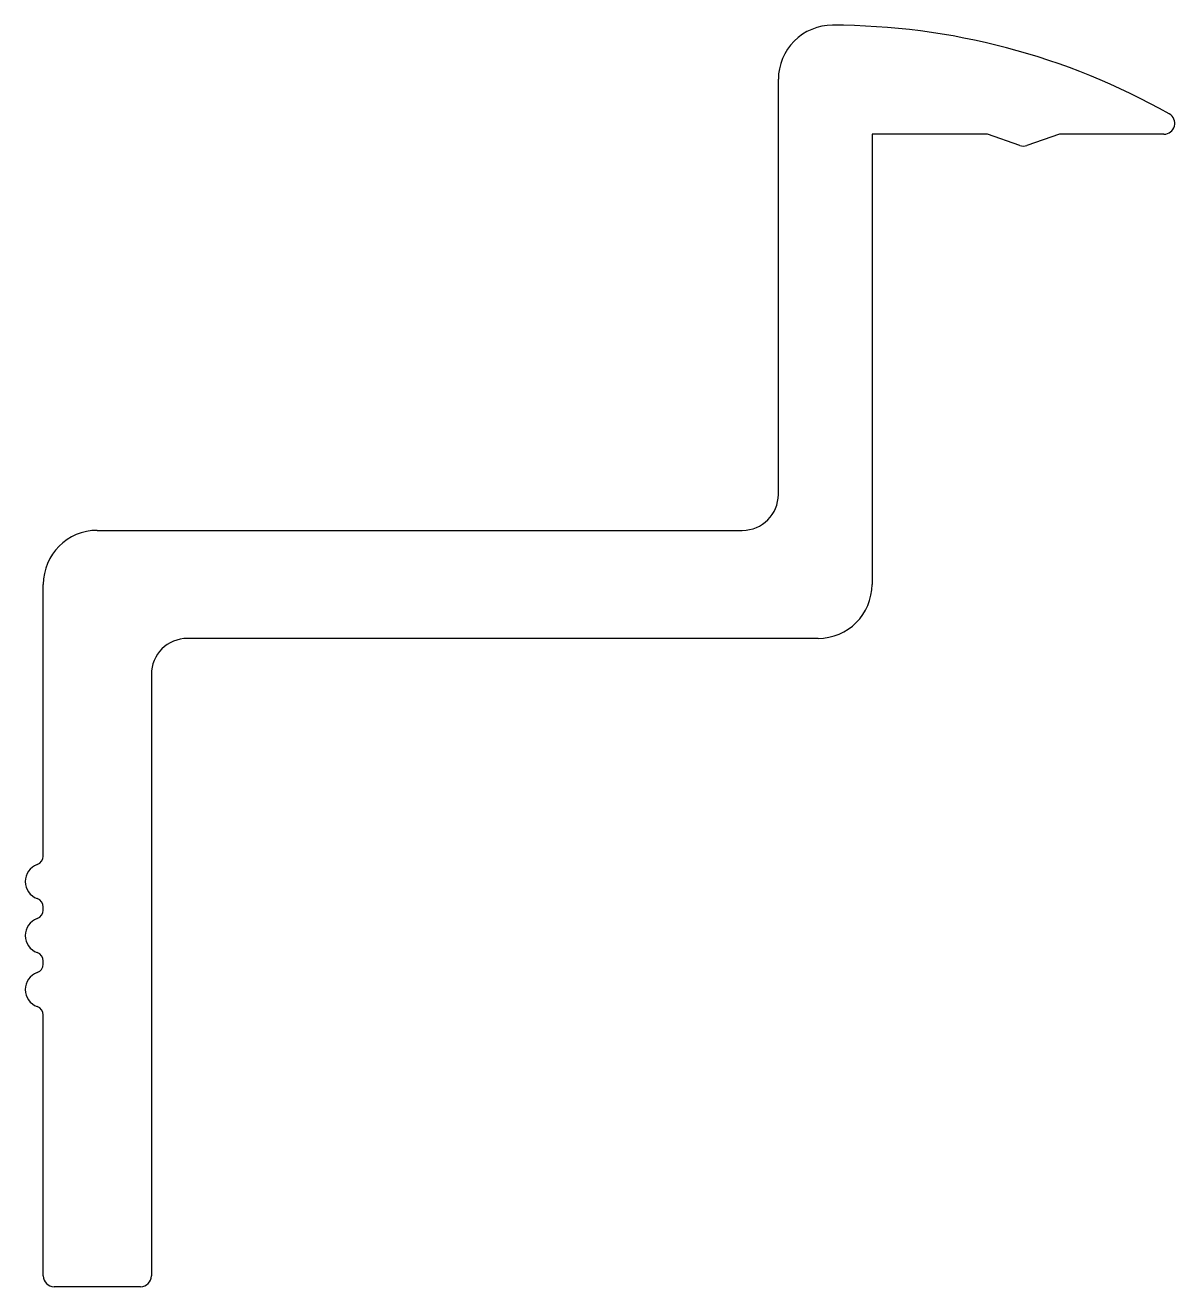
# Model space of a CAD drawing. Extents: x 2486 to 2517.9, y 2069.4 to 2104.5.
import ezdxf

# ---------------------------------------------------------------- set-up
doc = ezdxf.new("R2010")
doc.units = 0
doc.layers.get('0').update_dxf_attribs({"linetype": 'CONTINUOUS'})

msp = doc.modelspace()

# ---------------------------------------------------------------- linework, layer by layer
for p, q in [((2506.863, 2091.445), (2506.863, 2102.969)), ((2509.463, 2101.445), (2509.463, 2088.945)), ((2512.663, 2101.445), (2509.463, 2101.445)), ((2513.564, 2101.129), (2512.663, 2101.445)), ((2514.663, 2101.445), (2513.762, 2101.129)), ((2517.563, 2101.445), (2514.663, 2101.445)), ((2487.963, 2090.445), (2505.863, 2090.445)), ((2486.463, 2081.402), (2486.463, 2088.945)), ((2507.963, 2087.445), (2490.463, 2087.445)), ((2489.463, 2086.445), (2489.463, 2069.745)), ((2486.463, 2079.902), (2486.463, 2079.988)), ((2486.463, 2078.402), (2486.463, 2078.488)), ((2486.463, 2069.745), (2486.463, 2076.988)), ((2489.163, 2069.445), (2486.763, 2069.445))]:
    msp.add_line(p, q)
for centre, radius, start, end in [((2508.363, 2102.969), 1.5, 89.9721, 180), ((2508.355, 2085.469), 19, 60.4993, 89.9721), ((2517.563, 2101.745), 0.3, 270, 60.4993), ((2513.663, 2101.412), 0.3, 250.7098, 289.2902), ((2505.863, 2091.445), 1, 270, 360), ((2487.963, 2088.945), 1.5, 90, 180), ((2507.963, 2088.945), 1.5, 270, 0), ((2490.463, 2086.445), 1, 90, 179.9999), ((2486.463, 2080.695), 0.5, 109.4712, 250.5288), ((2486.213, 2081.402), 0.25, 289.4712, 0), ((2486.213, 2079.988), 0.25, 0, 70.5288), ((2486.213, 2079.902), 0.25, 289.4712, 0), ((2486.463, 2079.195), 0.5, 109.4712, 250.5288), ((2486.213, 2078.488), 0.25, 0, 70.5288), ((2486.213, 2078.402), 0.25, 289.4712, 0), ((2486.463, 2077.695), 0.5, 109.4712, 250.5288), ((2486.213, 2076.988), 0.25, 0, 70.5288), ((2486.763, 2069.745), 0.3, 180, 270), ((2489.163, 2069.745), 0.3, 270, 0)]:
    msp.add_arc(centre, radius, start, end)

doc.saveas('drawing.dxf')
